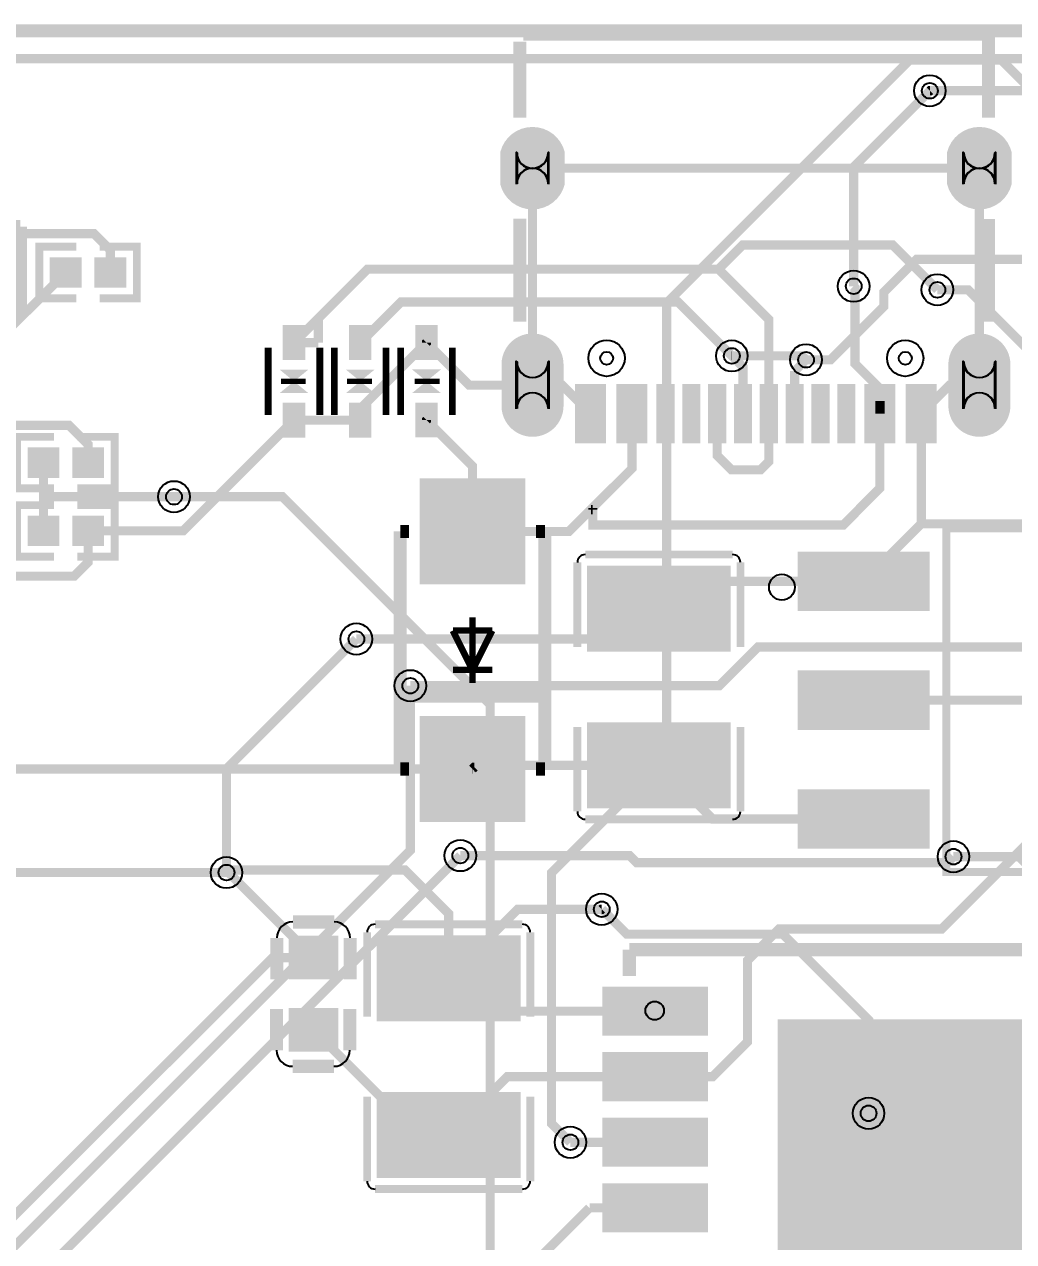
# Model space of a CAD drawing. Extents: x -5 to 4186, y -5 to 3927.
# Drawn here: x 1502 to 2256, y 1887 to 2815 of the extents above; entities that cross this region are included whole.
import ezdxf

# ---------------------------------------------------------------- set-up
doc = ezdxf.new("R2010")
doc.units = 9
for name, color, linetype, true_color in [('BoardOutLine', 7, 'Continuous', 0xff00ff), ('BottomLayer', 7, 'Continuous', 0x0000ff), ('BottomSolderMaskLayer', 7, 'Continuous', 0xaa00ff), ('Document', 7, 'Continuous', 0xffffff), ('Hole', 7, 'Continuous', 0x222222), ('Multi-Layer', 7, 'Continuous', 0xc0c0c0), ('TopLayer', 7, 'Continuous', 0xff0000), ('TopPasteMaskLayer', 7, 'Continuous', 0x808080), ('TopSilkLayer', 7, 'Continuous', 0xffcc00), ('TopSolderMaskLayer', 7, 'Continuous', 0x800080)]:
    doc.layers.add(name, color=color, linetype=linetype, true_color=true_color)

msp = doc.modelspace()

# ---------------------------------------------------------------- hatches: boundary and pattern name
at = {"layer": 'BottomLayer'}
msp.add_hatch(color=256, dxfattribs=at).paths.add_polyline_path([(2076, 2056), (2589.3, 2056), (2589.3, 1432.61), (2076, 1432.61), (2076, 2056)])
at = {"layer": 'BottomSolderMaskLayer'}
for points in [[(1913.83, 2692.82, -0.785398), (1864.62, 2692.82), (1864.62, 2717.1, -0.785398), (1913.83, 2717.1)], [(2254.38, 2692.82, -0.785398), (2205.17, 2692.82), (2205.17, 2717.1, -0.785398), (2254.38, 2717.1)], [(1911.87, 2521.44, -0.785398), (1866.59, 2521.44), (1866.59, 2557.76, -0.785398), (1911.87, 2557.76)], [(2252.41, 2521.44, -0.785398), (2207.14, 2521.44), (2207.14, 2557.76, -0.785398), (2252.41, 2557.76)]]:
    msp.add_hatch(color=256, dxfattribs=at).paths.add_polyline_path(points)
at = {"layer": 'Document'}
for points in [[(1718.45, 2551.47), (1696.45, 2551.47), (1707.45, 2542.47)], [(1768.95, 2551.47), (1746.95, 2551.47), (1757.95, 2542.47)], [(1797.45, 2551.52), (1819.45, 2551.52), (1808.45, 2542.52)], [(1718.45, 2533.47), (1696.45, 2533.47), (1707.45, 2542.47)], [(1768.95, 2533.47), (1746.95, 2533.47), (1757.95, 2542.47)], [(1797.45, 2533.52), (1819.45, 2533.52), (1808.45, 2542.52)], [(1842.41, 2455.44), (1842.41, 2401.18), (1838.15, 2401.18), (1837.89, 2405.22), (1837.97, 2455.12), (1837.82, 2455.27), (1842.22, 2455.27), (1842.32, 2455.37)], [(1825.92, 2427.32), (1860.22, 2427.32), (1860.32, 2427.42), (1860.32, 2431.62), (1860.12, 2431.82), (1825.92, 2431.82), (1825.72, 2431.62), (1825.72, 2427.02)], [(1849.68, 2220.22), (1849.01, 2220.07), (1840.49, 2220.07), (1840.59, 2273.77), (1841.42, 2274.14), (1849.93, 2274.14)]]:
    msp.add_hatch(color=256, dxfattribs=at).paths.add_polyline_path(points)
at = {"layer": 'Multi-Layer'}
for points in [[(1912.85, 2693.15, -0.785398), (1865.61, 2693.15), (1865.61, 2716.77, -0.785398), (1912.85, 2716.77)], [(2253.4, 2693.15, -0.785398), (2206.15, 2693.15), (2206.15, 2716.77, -0.785398), (2253.4, 2716.77)], [(1910.88, 2521.88, -0.785398), (1867.57, 2521.88), (1867.57, 2557.32, -0.785398), (1910.88, 2557.32)], [(2251.43, 2521.88, -0.785398), (2208.12, 2521.88), (2208.12, 2557.32, -0.785398), (2251.43, 2557.32)]]:
    msp.add_hatch(color=256, dxfattribs=at).paths.add_polyline_path(points)
at = {"layer": 'TopLayer'}
for points in [[(1544.59, 2614.82), (1544.59, 2636.08), (1522.32, 2636.08), (1522.32, 2614.82)], [(1556.4, 2614.82), (1556.4, 2636.08), (1578.67, 2636.08), (1578.67, 2614.82)], [(1715.32, 2583.81), (1715.32, 2560.19), (1699.58, 2560.19), (1699.58, 2583.81)], [(1765.82, 2583.81), (1765.82, 2560.19), (1750.08, 2560.19), (1750.08, 2583.81)], [(1816.33, 2583.86), (1816.33, 2560.23), (1800.58, 2560.23), (1800.58, 2583.86)], [(1944.34, 2496.29), (1922.69, 2496.29), (1922.69, 2539.6), (1944.34, 2539.6)], [(1975.83, 2496.29), (1954.18, 2496.29), (1954.18, 2539.6), (1975.83, 2539.6)], [(1996.5, 2496.29), (1984.69, 2496.29), (1984.69, 2539.6), (1996.5, 2539.6)], [(2016.19, 2496.29), (2004.38, 2496.29), (2004.38, 2539.6), (2016.19, 2539.6)], [(2035.88, 2496.29), (2024.07, 2496.29), (2024.07, 2539.6), (2035.88, 2539.6)], [(2055.56, 2496.29), (2043.75, 2496.29), (2043.75, 2539.6), (2055.56, 2539.6)], [(2075.25, 2496.29), (2063.44, 2496.29), (2063.44, 2539.6), (2075.25, 2539.6)], [(2094.93, 2496.29), (2083.12, 2496.29), (2083.12, 2539.6), (2094.93, 2539.6)], [(2114.61, 2496.29), (2102.8, 2496.29), (2102.8, 2539.6), (2114.61, 2539.6)], [(2134.3, 2496.29), (2122.49, 2496.29), (2122.49, 2539.6), (2134.3, 2539.6)], [(2164.81, 2496.29), (2143.16, 2496.29), (2143.16, 2539.6), (2164.81, 2539.6)], [(2196.31, 2496.29), (2174.66, 2496.29), (2174.66, 2539.6), (2196.31, 2539.6)], [(1699.58, 2501.14), (1699.58, 2524.76), (1715.32, 2524.76), (1715.32, 2501.14)], [(1750.08, 2501.14), (1750.08, 2524.76), (1765.82, 2524.76), (1765.82, 2501.14)], [(1800.58, 2501.18), (1800.58, 2524.81), (1816.33, 2524.81), (1816.33, 2501.18)], [(1527.64, 2469.89), (1527.64, 2491.15), (1505.37, 2491.15), (1505.37, 2469.89)], [(1539.45, 2469.89), (1539.45, 2491.15), (1561.72, 2491.15), (1561.72, 2469.89)], [(1882.87, 2467.44), (1882.87, 2388.7), (1804.13, 2388.7), (1804.13, 2467.44)], [(1527.64, 2417.84), (1527.64, 2439.1), (1505.37, 2439.1), (1505.37, 2417.84)], [(1539.45, 2417.84), (1539.45, 2439.1), (1561.72, 2439.1), (1561.72, 2417.84)], [(2190.78, 2368.35), (2092.36, 2368.35), (2092.36, 2411.66), (2190.78, 2411.66)], [(1932.4, 2337.08), (2038.7, 2337.08), (2038.7, 2401.45), (1932.4, 2401.45)], [(2190.78, 2277.8), (2092.36, 2277.8), (2092.36, 2321.11), (2190.78, 2321.11)], [(1882.87, 2286.34), (1882.87, 2207.6), (1804.13, 2207.6), (1804.13, 2286.34)], [(1932.4, 2281.96), (2038.7, 2281.96), (2038.7, 2217.59), (1932.4, 2217.59)], [(2190.78, 2187.25), (2092.36, 2187.25), (2092.36, 2230.56), (2190.78, 2230.56)], [(1704.63, 2087.43), (1704.63, 2118.93), (1740.06, 2118.93), (1740.06, 2087.43)], [(1878.5, 2055.18), (1772.2, 2055.18), (1772.2, 2119.55), (1878.5, 2119.55)], [(1943.33, 2080.09), (2022.07, 2080.09), (2022.07, 2044.66), (1943.33, 2044.66)], [(1704.63, 2032.31), (1704.63, 2063.81), (1740.06, 2063.81), (1740.06, 2032.31)], [(2081, 2054), (2592.5, 2054), (2592.5, 1430.5), (2081, 1430.5), (2081, 2054)], [(1943.33, 2030.09), (2022.07, 2030.09), (2022.07, 1994.66), (1943.33, 1994.66)], [(1878.5, 2000.06), (1772.2, 2000.06), (1772.2, 1935.69), (1878.5, 1935.69)], [(1943.33, 1980.09), (2022.07, 1980.09), (2022.07, 1944.66), (1943.33, 1944.66)], [(1943.33, 1930.09), (2022.07, 1930.09), (2022.07, 1894.66), (1943.33, 1894.66)]]:
    msp.add_hatch(color=256, dxfattribs=at).paths.add_polyline_path(points)
at = {"layer": 'TopPasteMaskLayer'}
for points in [[(1889.81, 2675.44), (1890.99, 2675.5), (1892.16, 2675.61), (1893.32, 2675.79), (1894.48, 2676.02), (1895.62, 2676.31), (1896.75, 2676.66), (1897.85, 2677.06), (1898.94, 2677.52), (1900, 2678.03), (1901.03, 2678.59), (1902.04, 2679.21), (1903.01, 2679.87), (1903.95, 2680.58), (1904.85, 2681.34), (1905.72, 2682.14), (1906.54, 2682.99), (1907.32, 2683.87), (1908.05, 2684.79), (1908.74, 2685.75), (1909.38, 2686.74), (1909.97, 2687.75), (1910.51, 2688.8), (1910.99, 2689.88), (1911.42, 2690.97), (1911.8, 2692.09), (1912.11, 2693.22), (1912.38, 2694.37), (1912.58, 2695.53), (1912.73, 2696.7), (1912.82, 2697.88), (1912.85, 2699.05), (1912.85, 2710.86), (1912.82, 2712.04), (1912.73, 2713.22), (1912.58, 2714.38), (1912.38, 2715.54), (1912.11, 2716.69), (1911.8, 2717.83), (1911.42, 2718.94), (1910.99, 2720.04), (1910.51, 2721.11), (1909.97, 2722.16), (1909.38, 2723.18), (1908.74, 2724.17), (1908.05, 2725.13), (1907.32, 2726.05), (1906.54, 2726.93), (1905.72, 2727.77), (1904.85, 2728.57), (1903.95, 2729.33), (1903.01, 2730.04), (1902.04, 2730.71), (1901.03, 2731.32), (1900, 2731.88), (1898.94, 2732.39), (1897.85, 2732.85), (1896.75, 2733.25), (1895.62, 2733.6), (1894.48, 2733.89), (1893.32, 2734.13), (1892.16, 2734.3), (1890.99, 2734.42), (1889.81, 2734.48), (1888.63, 2734.48), (1887.46, 2734.42), (1886.29, 2734.3), (1885.12, 2734.13), (1883.97, 2733.89), (1882.82, 2733.6), (1881.7, 2733.25), (1880.59, 2732.85), (1879.51, 2732.39), (1878.45, 2731.88), (1877.41, 2731.32), (1876.41, 2730.71), (1875.43, 2730.04), (1874.5, 2729.33), (1873.59, 2728.57), (1872.73, 2727.77), (1871.91, 2726.93), (1871.13, 2726.05), (1870.39, 2725.13), (1869.71, 2724.17), (1869.07, 2723.18), (1868.48, 2722.16), (1867.94, 2721.11), (1867.46, 2720.04), (1867.03, 2718.94), (1866.65, 2717.83), (1866.33, 2716.69), (1866.07, 2715.54), (1865.86, 2714.38), (1865.72, 2713.22), (1865.63, 2712.04), (1865.6, 2710.86), (1865.6, 2699.05), (1865.63, 2697.88), (1865.72, 2696.7), (1865.86, 2695.53), (1866.07, 2694.37), (1866.33, 2693.22), (1866.65, 2692.09), (1867.03, 2690.97), (1867.46, 2689.88), (1867.94, 2688.8), (1868.48, 2687.75), (1869.07, 2686.74), (1869.71, 2685.75), (1870.39, 2684.79), (1871.13, 2683.87), (1871.91, 2682.99), (1872.73, 2682.14), (1873.59, 2681.34), (1874.5, 2680.58), (1875.43, 2679.87), (1876.41, 2679.21), (1877.41, 2678.59), (1878.45, 2678.03), (1879.51, 2677.52), (1880.59, 2677.06), (1881.7, 2676.66), (1882.82, 2676.31), (1883.97, 2676.02), (1885.12, 2675.79), (1886.29, 2675.61), (1887.46, 2675.5), (1888.63, 2675.44)], [(2228.01, 2675.5), (2229.18, 2675.44), (2230.36, 2675.44), (2231.54, 2675.5), (2232.71, 2675.61), (2233.88, 2675.79), (2235.03, 2676.02), (2236.17, 2676.31), (2237.3, 2676.66), (2238.4, 2677.06), (2239.49, 2677.52), (2240.55, 2678.03), (2241.58, 2678.59), (2242.59, 2679.21), (2243.56, 2679.87), (2244.5, 2680.58), (2245.4, 2681.34), (2246.27, 2682.14), (2247.09, 2682.99), (2247.87, 2683.87), (2248.6, 2684.79), (2249.29, 2685.75), (2249.93, 2686.74), (2250.52, 2687.75), (2251.06, 2688.8), (2251.54, 2689.88), (2251.97, 2690.97), (2252.35, 2692.09), (2252.67, 2693.22), (2252.93, 2694.37), (2253.13, 2695.53), (2253.28, 2696.7), (2253.37, 2697.88), (2253.4, 2699.05), (2253.4, 2710.86), (2253.37, 2712.04), (2253.28, 2713.22), (2253.13, 2714.38), (2252.93, 2715.54), (2252.67, 2716.69), (2252.35, 2717.83), (2251.97, 2718.94), (2251.54, 2720.04), (2251.06, 2721.11), (2250.52, 2722.16), (2249.93, 2723.18), (2249.29, 2724.17), (2248.6, 2725.13), (2247.87, 2726.05), (2247.09, 2726.93), (2246.27, 2727.77), (2245.4, 2728.57), (2244.5, 2729.33), (2243.56, 2730.04), (2242.59, 2730.71), (2241.58, 2731.32), (2240.55, 2731.88), (2239.49, 2732.39), (2238.4, 2732.85), (2237.3, 2733.25), (2236.17, 2733.6), (2235.03, 2733.89), (2233.88, 2734.13), (2232.71, 2734.3), (2231.54, 2734.42), (2230.36, 2734.48), (2229.18, 2734.48), (2228.01, 2734.42), (2226.84, 2734.3), (2225.67, 2734.13), (2224.52, 2733.89), (2223.38, 2733.6), (2222.25, 2733.25), (2221.14, 2732.85), (2220.06, 2732.39), (2219, 2731.88), (2217.96, 2731.32), (2216.96, 2730.71), (2215.98, 2730.04), (2215.05, 2729.33), (2214.14, 2728.57), (2213.28, 2727.77), (2212.46, 2726.93), (2211.68, 2726.05), (2210.94, 2725.13), (2210.26, 2724.17), (2209.62, 2723.18), (2209.03, 2722.16), (2208.49, 2721.11), (2208.01, 2720.04), (2207.58, 2718.94), (2207.2, 2717.83), (2206.88, 2716.69), (2206.62, 2715.54), (2206.42, 2714.38), (2206.27, 2713.22), (2206.18, 2712.04), (2206.15, 2710.86), (2206.15, 2699.05), (2206.18, 2697.88), (2206.27, 2696.7), (2206.42, 2695.53), (2206.62, 2694.37), (2206.88, 2693.22), (2207.2, 2692.09), (2207.58, 2690.97), (2208.01, 2689.88), (2208.49, 2688.8), (2209.03, 2687.75), (2209.62, 2686.74), (2210.26, 2685.75), (2210.94, 2684.79), (2211.68, 2683.87), (2212.46, 2682.99), (2213.28, 2682.14), (2214.14, 2681.34), (2215.05, 2680.58), (2215.98, 2679.87), (2216.96, 2679.21), (2217.96, 2678.59), (2219, 2678.03), (2220.06, 2677.52), (2221.14, 2677.06), (2222.25, 2676.66), (2223.38, 2676.31), (2224.52, 2676.02), (2225.67, 2675.79), (2226.84, 2675.61)], [(1545.18, 2616.4), (1545.18, 2634.51), (1543.61, 2636.08), (1523.9, 2636.08), (1522.32, 2634.51), (1522.32, 2616.4), (1523.9, 2614.82), (1543.61, 2614.82)], [(1555.81, 2616.4), (1555.81, 2634.51), (1557.39, 2636.08), (1577.1, 2636.08), (1578.67, 2634.51), (1578.67, 2616.4), (1577.1, 2614.82), (1557.39, 2614.82)], [(1715.32, 2583.81), (1715.32, 2560.19), (1699.58, 2560.19), (1699.58, 2583.81)], [(1765.82, 2583.81), (1765.82, 2560.19), (1750.08, 2560.19), (1750.08, 2583.81)], [(1816.33, 2583.86), (1816.33, 2560.23), (1800.58, 2560.23), (1800.58, 2583.86)], [(1887.46, 2500.29), (1888.63, 2500.23), (1889.81, 2500.23), (1890.99, 2500.29), (1892.16, 2500.41), (1893.32, 2500.59), (1894.48, 2500.82), (1895.62, 2501.11), (1896.75, 2501.46), (1897.85, 2501.86), (1898.94, 2502.32), (1900, 2502.83), (1901.03, 2503.39), (1902.04, 2504.01), (1903.01, 2504.67), (1903.95, 2505.38), (1904.85, 2506.14), (1905.72, 2506.94), (1906.54, 2507.78), (1907.32, 2508.67), (1908.05, 2509.59), (1908.74, 2510.54), (1909.38, 2511.53), (1909.97, 2512.55), (1910.51, 2513.6), (1910.99, 2514.67), (1911.42, 2515.77), (1911.8, 2516.89), (1912.11, 2518.02), (1912.38, 2519.17), (1912.58, 2520.33), (1912.73, 2521.5), (1912.82, 2522.67), (1912.85, 2523.85), (1912.85, 2555.35), (1912.82, 2556.52), (1912.73, 2557.7), (1912.58, 2558.87), (1912.38, 2560.03), (1912.11, 2561.17), (1911.8, 2562.31), (1911.42, 2563.42), (1910.99, 2564.52), (1910.51, 2565.59), (1909.97, 2566.64), (1909.38, 2567.66), (1908.74, 2568.65), (1908.05, 2569.61), (1907.32, 2570.53), (1906.54, 2571.41), (1905.72, 2572.26), (1904.85, 2573.06), (1903.95, 2573.81), (1903.01, 2574.53), (1902.04, 2575.19), (1901.03, 2575.8), (1900, 2576.37), (1898.94, 2576.88), (1897.85, 2577.33), (1896.75, 2577.74), (1895.62, 2578.08), (1894.48, 2578.38), (1893.32, 2578.61), (1892.16, 2578.78), (1890.99, 2578.9), (1889.81, 2578.96), (1888.63, 2578.96), (1887.46, 2578.9), (1886.29, 2578.78), (1885.12, 2578.61), (1883.97, 2578.38), (1882.82, 2578.08), (1881.7, 2577.74), (1880.59, 2577.33), (1879.51, 2576.88), (1878.45, 2576.37), (1877.41, 2575.8), (1876.41, 2575.19), (1875.43, 2574.53), (1874.5, 2573.81), (1873.59, 2573.06), (1872.73, 2572.26), (1871.91, 2571.41), (1871.13, 2570.53), (1870.39, 2569.61), (1869.71, 2568.65), (1869.07, 2567.66), (1868.48, 2566.64), (1867.94, 2565.59), (1867.46, 2564.52), (1867.03, 2563.42), (1866.65, 2562.31), (1866.33, 2561.17), (1866.07, 2560.03), (1865.86, 2558.87), (1865.72, 2557.7), (1865.63, 2556.52), (1865.6, 2555.35), (1865.6, 2523.85), (1865.63, 2522.67), (1865.72, 2521.5), (1865.86, 2520.33), (1866.07, 2519.17), (1866.33, 2518.02), (1866.65, 2516.89), (1867.03, 2515.77), (1867.46, 2514.67), (1867.94, 2513.6), (1868.48, 2512.55), (1869.07, 2511.53), (1869.71, 2510.54), (1870.39, 2509.59), (1871.13, 2508.67), (1871.91, 2507.78), (1872.73, 2506.94), (1873.59, 2506.14), (1874.5, 2505.38), (1875.43, 2504.67), (1876.41, 2504.01), (1877.41, 2503.39), (1878.45, 2502.83), (1879.51, 2502.32), (1880.59, 2501.86), (1881.7, 2501.46), (1882.82, 2501.11), (1883.97, 2500.82), (1885.12, 2500.59), (1886.29, 2500.41)], [(2230.36, 2500.23), (2231.54, 2500.29), (2232.71, 2500.41), (2233.88, 2500.59), (2235.03, 2500.82), (2236.17, 2501.11), (2237.3, 2501.46), (2238.4, 2501.86), (2239.49, 2502.32), (2240.55, 2502.83), (2241.58, 2503.39), (2242.59, 2504.01), (2243.56, 2504.67), (2244.5, 2505.38), (2245.4, 2506.14), (2246.27, 2506.94), (2247.09, 2507.78), (2247.87, 2508.67), (2248.6, 2509.59), (2249.29, 2510.54), (2249.93, 2511.53), (2250.52, 2512.55), (2251.06, 2513.6), (2251.54, 2514.67), (2251.97, 2515.77), (2252.35, 2516.89), (2252.67, 2518.02), (2252.93, 2519.17), (2253.13, 2520.33), (2253.28, 2521.5), (2253.37, 2522.67), (2253.4, 2523.85), (2253.4, 2555.35), (2253.37, 2556.52), (2253.28, 2557.7), (2253.13, 2558.87), (2252.93, 2560.03), (2252.67, 2561.17), (2252.35, 2562.31), (2251.97, 2563.42), (2251.54, 2564.52), (2251.06, 2565.59), (2250.52, 2566.64), (2249.93, 2567.66), (2249.29, 2568.65), (2248.6, 2569.61), (2247.87, 2570.53), (2247.09, 2571.41), (2246.27, 2572.26), (2245.4, 2573.06), (2244.5, 2573.81), (2243.56, 2574.53), (2242.59, 2575.19), (2241.58, 2575.8), (2240.55, 2576.37), (2239.49, 2576.88), (2238.4, 2577.33), (2237.3, 2577.74), (2236.17, 2578.08), (2235.03, 2578.38), (2233.88, 2578.61), (2232.71, 2578.78), (2231.54, 2578.9), (2230.36, 2578.96), (2229.18, 2578.96), (2228.01, 2578.9), (2226.84, 2578.78), (2225.67, 2578.61), (2224.52, 2578.38), (2223.38, 2578.08), (2222.25, 2577.74), (2221.14, 2577.33), (2220.06, 2576.88), (2219, 2576.37), (2217.96, 2575.8), (2216.96, 2575.19), (2215.98, 2574.53), (2215.05, 2573.81), (2214.14, 2573.06), (2213.28, 2572.26), (2212.46, 2571.41), (2211.68, 2570.53), (2210.94, 2569.61), (2210.26, 2568.65), (2209.62, 2567.66), (2209.03, 2566.64), (2208.49, 2565.59), (2208.01, 2564.52), (2207.58, 2563.42), (2207.2, 2562.31), (2206.88, 2561.17), (2206.62, 2560.03), (2206.42, 2558.87), (2206.27, 2557.7), (2206.18, 2556.52), (2206.15, 2555.35), (2206.15, 2523.85), (2206.18, 2522.67), (2206.27, 2521.5), (2206.42, 2520.33), (2206.62, 2519.17), (2206.88, 2518.02), (2207.2, 2516.89), (2207.58, 2515.77), (2208.01, 2514.67), (2208.49, 2513.6), (2209.03, 2512.55), (2209.62, 2511.53), (2210.26, 2510.54), (2210.94, 2509.59), (2211.68, 2508.67), (2212.46, 2507.78), (2213.28, 2506.94), (2214.14, 2506.14), (2215.05, 2505.38), (2215.98, 2504.67), (2216.96, 2504.01), (2217.96, 2503.39), (2219, 2502.83), (2220.06, 2502.32), (2221.14, 2501.86), (2222.25, 2501.46), (2223.38, 2501.11), (2224.52, 2500.82), (2225.67, 2500.59), (2226.84, 2500.41), (2228.01, 2500.29), (2229.18, 2500.23)], [(1921.7, 2539.6), (1921.7, 2496.29), (1945.32, 2496.29), (1945.32, 2539.6)], [(1976.81, 2496.29), (1976.81, 2539.6), (1953.19, 2539.6), (1953.19, 2496.29)], [(1996.5, 2496.29), (1996.5, 2539.6), (1984.69, 2539.6), (1984.69, 2496.29)], [(2004.38, 2539.6), (2004.38, 2496.29), (2016.19, 2496.29), (2016.19, 2539.6)], [(2024.07, 2539.6), (2024.07, 2496.29), (2035.88, 2496.29), (2035.88, 2539.6)], [(2043.75, 2539.6), (2043.75, 2496.29), (2055.56, 2496.29), (2055.56, 2539.6)], [(2063.44, 2539.6), (2063.44, 2496.29), (2075.25, 2496.29), (2075.25, 2539.6)], [(2083.12, 2539.6), (2083.12, 2496.29), (2094.93, 2496.29), (2094.93, 2539.6)], [(2102.8, 2539.6), (2102.8, 2496.29), (2114.61, 2496.29), (2114.61, 2539.6)], [(2122.49, 2539.6), (2122.49, 2496.29), (2134.3, 2496.29), (2134.3, 2539.6)], [(2165.79, 2496.29), (2165.79, 2539.6), (2142.17, 2539.6), (2142.17, 2496.29)], [(2197.29, 2496.29), (2197.29, 2539.6), (2173.67, 2539.6), (2173.67, 2496.29)], [(1699.58, 2501.14), (1699.58, 2524.76), (1715.32, 2524.76), (1715.32, 2501.14)], [(1750.08, 2501.14), (1750.08, 2524.76), (1765.82, 2524.76), (1765.82, 2501.14)], [(1800.58, 2501.18), (1800.58, 2524.81), (1816.33, 2524.81), (1816.33, 2501.18)], [(1528.23, 2471.47), (1528.23, 2489.58), (1526.66, 2491.15), (1506.95, 2491.15), (1505.37, 2489.58), (1505.37, 2471.47), (1506.95, 2469.89), (1526.66, 2469.89)], [(1538.86, 2471.47), (1538.86, 2489.58), (1540.44, 2491.15), (1560.15, 2491.15), (1561.72, 2489.58), (1561.72, 2471.47), (1560.15, 2469.89), (1540.44, 2469.89)], [(1882.87, 2467.44), (1882.87, 2388.7), (1804.13, 2388.7), (1804.13, 2467.44)], [(1528.23, 2419.42), (1528.23, 2437.53), (1526.66, 2439.1), (1506.94, 2439.1), (1505.37, 2437.53), (1505.37, 2419.42), (1506.94, 2417.84), (1526.66, 2417.84)], [(1538.86, 2419.42), (1538.86, 2437.53), (1540.43, 2439.1), (1560.14, 2439.1), (1561.72, 2437.53), (1561.72, 2419.42), (1560.14, 2417.84), (1540.43, 2417.84)], [(2190.78, 2368.35), (2092.36, 2368.35), (2092.36, 2411.66), (2190.78, 2411.66)], [(1936.33, 2337.08), (1963.54, 2337.08), (1967.48, 2341.02), (1967.48, 2355.03), (1971.41, 2358.97), (1999.68, 2358.97), (2003.62, 2355.03), (2003.62, 2341.02), (2007.55, 2337.08), (2034.76, 2337.08), (2038.7, 2341.02), (2038.7, 2397.51), (2034.76, 2401.45), (1936.33, 2401.45), (1932.4, 2397.51), (1932.4, 2341.02)], [(2190.78, 2277.8), (2092.36, 2277.8), (2092.36, 2321.11), (2190.78, 2321.11)], [(1882.87, 2286.34), (1882.87, 2207.6), (1804.13, 2207.6), (1804.13, 2286.34)], [(1936.33, 2281.96), (1963.54, 2281.96), (1967.48, 2278.02), (1967.48, 2264.01), (1971.41, 2260.07), (1999.68, 2260.07), (2003.62, 2264.01), (2003.62, 2278.02), (2007.55, 2281.96), (2034.76, 2281.96), (2038.7, 2278.02), (2038.7, 2221.53), (2034.76, 2217.59), (1936.33, 2217.59), (1932.4, 2221.53), (1932.4, 2278.02)], [(2190.78, 2187.25), (2092.36, 2187.25), (2092.36, 2230.56), (2190.78, 2230.56)], [(1704.63, 2087.43), (1704.63, 2118.93), (1740.06, 2118.93), (1740.06, 2087.43)], [(1874.56, 2055.18), (1847.36, 2055.18), (1843.42, 2059.12), (1843.42, 2073.13), (1839.48, 2077.07), (1811.21, 2077.07), (1807.28, 2073.13), (1807.28, 2059.12), (1803.34, 2055.18), (1776.13, 2055.18), (1772.2, 2059.12), (1772.2, 2115.61), (1776.13, 2119.55), (1874.56, 2119.55), (1878.5, 2115.61), (1878.5, 2059.12)], [(1943.33, 2080.09), (2022.07, 2080.09), (2022.07, 2044.66), (1943.33, 2044.66)], [(1704.63, 2032.31), (1704.63, 2063.81), (1740.06, 2063.81), (1740.06, 2032.31)], [(1943.33, 2030.09), (2022.07, 2030.09), (2022.07, 1994.66), (1943.33, 1994.66)], [(1874.56, 2000.06), (1847.36, 2000.06), (1843.42, 1996.12), (1843.42, 1982.11), (1839.48, 1978.17), (1811.21, 1978.17), (1807.28, 1982.11), (1807.28, 1996.12), (1803.34, 2000.06), (1776.13, 2000.06), (1772.2, 1996.12), (1772.2, 1939.63), (1776.13, 1935.69), (1874.56, 1935.69), (1878.5, 1939.63), (1878.5, 1996.12)], [(1943.33, 1980.09), (2022.07, 1980.09), (2022.07, 1944.66), (1943.33, 1944.66)], [(1943.33, 1930.09), (2022.07, 1930.09), (2022.07, 1894.66), (1943.33, 1894.66)]]:
    msp.add_hatch(color=256, dxfattribs=at).paths.add_polyline_path(points)
at = {"layer": 'TopSilkLayer'}
for points in [[(1707.45, 2542.47), (1696.45, 2551.47), (1718.45, 2551.47)], [(1757.95, 2542.47), (1746.95, 2551.47), (1768.95, 2551.47)], [(1808.45, 2542.52), (1797.45, 2551.52), (1819.45, 2551.52)], [(1707.45, 2542.47), (1718.45, 2533.47), (1696.45, 2533.47)], [(1757.95, 2542.47), (1768.95, 2533.47), (1746.95, 2533.47)], [(1808.45, 2542.52), (1819.45, 2533.52), (1797.45, 2533.52)]]:
    msp.add_hatch(color=256, dxfattribs=at).paths.add_polyline_path(points)
at = {"layer": 'TopSolderMaskLayer'}
for points in [[(1913.83, 2692.82, -0.785398), (1864.62, 2692.82), (1864.62, 2717.1, -0.785398), (1913.83, 2717.1)], [(2254.38, 2692.82, -0.785398), (2205.17, 2692.82), (2205.17, 2717.1, -0.785398), (2254.38, 2717.1)], [(1545.59, 2613.82), (1545.59, 2637.08), (1521.32, 2637.08), (1521.32, 2613.82)], [(1555.4, 2613.82), (1555.4, 2637.08), (1579.67, 2637.08), (1579.67, 2613.82)], [(1715.99, 2585.31), (1715.99, 2558.69), (1698.91, 2558.69), (1698.91, 2585.31)], [(1766.49, 2585.31), (1766.49, 2558.69), (1749.41, 2558.69), (1749.41, 2585.31)], [(1816.99, 2585.36), (1816.99, 2558.73), (1799.91, 2558.73), (1799.91, 2585.36)], [(1911.87, 2521.44, -0.785398), (1866.59, 2521.44), (1866.59, 2557.76, -0.785398), (1911.87, 2557.76)], [(2252.41, 2521.44, -0.785398), (2207.14, 2521.44), (2207.14, 2557.76, -0.785398), (2252.41, 2557.76)], [(1945.32, 2495.31), (1921.7, 2495.31), (1921.7, 2540.58), (1945.32, 2540.58)], [(1976.81, 2495.31), (1953.19, 2495.31), (1953.19, 2540.58), (1976.81, 2540.58)], [(1997.48, 2495.31), (1983.7, 2495.31), (1983.7, 2540.58), (1997.48, 2540.58)], [(2017.17, 2495.31), (2003.39, 2495.31), (2003.39, 2540.58), (2017.17, 2540.58)], [(2036.86, 2495.31), (2023.08, 2495.31), (2023.08, 2540.58), (2036.86, 2540.58)], [(2056.54, 2495.31), (2042.76, 2495.31), (2042.76, 2540.58), (2056.54, 2540.58)], [(2076.23, 2495.31), (2062.45, 2495.31), (2062.45, 2540.58), (2076.23, 2540.58)], [(2095.91, 2495.31), (2082.13, 2495.31), (2082.13, 2540.58), (2095.91, 2540.58)], [(2115.59, 2495.31), (2101.81, 2495.31), (2101.81, 2540.58), (2115.59, 2540.58)], [(2135.28, 2495.31), (2121.5, 2495.31), (2121.5, 2540.58), (2135.28, 2540.58)], [(2165.79, 2495.31), (2142.17, 2495.31), (2142.17, 2540.58), (2165.79, 2540.58)], [(2197.29, 2495.31), (2173.67, 2495.31), (2173.67, 2540.58), (2197.29, 2540.58)], [(1698.91, 2499.64), (1698.91, 2526.26), (1715.99, 2526.26), (1715.99, 2499.64)], [(1749.41, 2499.64), (1749.41, 2526.26), (1766.49, 2526.26), (1766.49, 2499.64)], [(1799.91, 2499.68), (1799.91, 2526.31), (1816.99, 2526.31), (1816.99, 2499.68)], [(1528.64, 2468.89), (1528.64, 2492.15), (1504.37, 2492.15), (1504.37, 2468.89)], [(1538.45, 2468.89), (1538.45, 2492.15), (1562.72, 2492.15), (1562.72, 2468.89)], [(1883.87, 2468.44), (1883.87, 2387.7), (1803.13, 2387.7), (1803.13, 2468.44)], [(1528.64, 2416.84), (1528.64, 2440.1), (1504.37, 2440.1), (1504.37, 2416.84)], [(1538.45, 2416.84), (1538.45, 2440.1), (1562.72, 2440.1), (1562.72, 2416.84)], [(2191.78, 2367.35), (2091.36, 2367.35), (2091.36, 2412.66), (2191.78, 2412.66)], [(1930.75, 2336.47), (2040.35, 2336.47), (2040.35, 2402.05), (1930.75, 2402.05)], [(2191.78, 2276.8), (2091.36, 2276.8), (2091.36, 2322.11), (2191.78, 2322.11)], [(1883.87, 2287.34), (1883.87, 2206.6), (1803.13, 2206.6), (1803.13, 2287.34)], [(1930.75, 2282.57), (2040.35, 2282.57), (2040.35, 2216.99), (1930.75, 2216.99)], [(2191.78, 2186.25), (2091.36, 2186.25), (2091.36, 2231.56), (2191.78, 2231.56)], [(1703.5, 2086.54), (1703.5, 2119.82), (1741.19, 2119.82), (1741.19, 2086.54)], [(1880.15, 2054.57), (1770.55, 2054.57), (1770.55, 2120.15), (1880.15, 2120.15)], [(1942.33, 2081.09), (2023.07, 2081.09), (2023.07, 2043.66), (1942.33, 2043.66)], [(1703.5, 2031.42), (1703.5, 2064.7), (1741.19, 2064.7), (1741.19, 2031.42)], [(1942.33, 2031.09), (2023.07, 2031.09), (2023.07, 1993.66), (1942.33, 1993.66)], [(1880.15, 2000.67), (1770.55, 2000.67), (1770.55, 1935.09), (1880.15, 1935.09)], [(1942.33, 1981.09), (2023.07, 1981.09), (2023.07, 1943.66), (1942.33, 1943.66)], [(1942.33, 1931.09), (2023.07, 1931.09), (2023.07, 1893.66), (1942.33, 1893.66)]]:
    msp.add_hatch(color=256, dxfattribs=at).paths.add_polyline_path(points)

# ---------------------------------------------------------------- linework, layer by layer
at = {"layer": 'BoardOutLine', "const_width": 10}
msp.add_lwpolyline([(4181.09, 0), (0, 0), (0, 2809.64), (4181.09, 2809.64), (4181.09, 0)], close=True, dxfattribs=at)
at = {"layer": 'BottomLayer', "const_width": 7}
for points in [[(2327.98, 2706.04), (2246.72, 2787.3), (2176.57, 2787.3), (1991.47, 2602.2), (1991.47, 2255.59), (1903.73, 2167.85), (1903.73, 1976.77), (1918.12, 1962.38)], [(2192, 2764), (2134, 2706), (2134, 2615)], [(1889.22, 2704.96), (1889.22, 2539.6)], [(1889.23, 2704.96), (1889.22, 2704.96)], [(2543.39, 2451.28), (2543.39, 2530.48), (2438.38, 2635.49), (2182.07, 2635.49), (2156.94, 2610.36), (2156.94, 2599.53), (2116.34, 2558.93), (2097.69, 2558.93)], [(2346.9, 2410.36), (2346.9, 2486.56), (2221.19, 2612.27), (2197.77, 2612.27)], [(2041.12, 2561.9), (2094.72, 2561.9), (2097.69, 2558.93)], [(1889.22, 2539.6), (1889.23, 2539.6)], [(1615.98, 2454.5), (1698.67, 2454.5), (1857, 2296.17), (1857, 1710.37), (2024.65, 1542.72), (2024.65, 1443.02), (2279.52, 1188.15)], [(1755, 2346), (1656, 2247), (1656, 2168)], [(1796.12, 2310.42), (1796.12, 2184.91), (1229.85, 1618.64), (1229.85, 879.18), (700.93, 350.26), (588.29, 350.26), (465.05, 227.02)], [(665.05, 127.02), (720.02, 181.99), (720.02, 344.88), (1291.73, 916.59), (1291.73, 1638.49), (1834.18, 2180.94)], [(2282.55, 2157.53), (2259.93, 2180.15), (2210.02, 2180.15)], [(1656, 2168), (1218, 2168), (1033, 1983), (1033, 1359.5)], [(1942, 2140), (1942.03, 2140), (1942.05, 2140.02)], [(1942.05, 2140.02), (1961.05, 2121.02), (2080.05, 2121.02), (2145.35, 2055.72), (2145.35, 1984.45)], [(2145.3, 1984.45), (2145.35, 1984.45)], [(2145.35, 1984.45), (2145.35, 1984.42)]]:
    msp.add_lwpolyline(points, dxfattribs=at)
at = {"layer": 'BottomSolderMaskLayer'}
for points in [[(1876.92, 2692.82), (1876.92, 2717.09)], [(1901.52, 2692.82), (1901.52, 2717.09)], [(2217.47, 2692.82), (2217.47, 2717.09)], [(2242.07, 2692.82), (2242.07, 2717.09)], [(1876.87, 2521.44), (1876.87, 2557.76)], [(1901.57, 2521.44), (1901.57, 2557.76)], [(2217.42, 2521.44), (2217.42, 2557.76)], [(2242.12, 2521.44), (2242.12, 2557.76)]]:
    msp.add_lwpolyline(points, close=True, dxfattribs=at)
for centre, radius, start, end in [((1889.22, 2717.09), 12.3, 180, 360), ((2229.77, 2717.09), 12.3, 180, 360), ((1889.22, 2692.82), 12.3, 360, 180), ((2229.77, 2692.82), 12.3, 360, 180), ((1889.22, 2557.76), 12.35, 180, 360), ((2229.77, 2557.76), 12.35, 180, 360), ((1889.22, 2521.44), 12.35, 360, 180), ((2229.77, 2521.44), 12.35, 360, 180)]:
    msp.add_arc(centre, radius, start, end, dxfattribs=at)
at = {"layer": 'Document'}
for centre, radius in [((1945.72, 2560.08), 4.92), ((2173.28, 2560.08), 4.92), ((2079.3, 2385.58), 9.84), ((1982.35, 2062.68), 7.07)]:
    msp.add_circle(centre, radius, dxfattribs=at)
at = {"layer": 'Hole'}
for centre in [(2192, 2764), (2134, 2615), (2197.77, 2612.27), (2041.12, 2561.9), (2097.69, 2558.93), (1615.98, 2454.5), (1755, 2346), (1796.12, 2310.42), (1834.18, 2180.94), (2210.02, 2180.15), (1656, 2168), (1942, 2140), (2145.3, 1984.45), (1918.12, 1962.38)]:
    msp.add_circle(centre, 6, dxfattribs=at)
at = {"layer": 'Multi-Layer'}
for points in [[(1877.41, 2693.14), (1877.41, 2716.77)], [(1901.03, 2693.14), (1901.03, 2716.77)], [(2217.96, 2693.14), (2217.96, 2716.77)], [(2241.58, 2693.14), (2241.58, 2716.77)], [(1877.41, 2521.88), (1877.41, 2557.32)], [(1901.03, 2521.88), (1901.03, 2557.32)], [(2217.96, 2521.88), (2217.96, 2557.32)], [(2241.58, 2521.88), (2241.58, 2557.32)]]:
    msp.add_lwpolyline(points, close=True, dxfattribs=at)
for centre, radius in [((2192, 2764), 12), ((2134, 2615), 12), ((2197.77, 2612.27), 12), ((1945.72, 2560.08), 13.78), ((2041.12, 2561.9), 12), ((2097.69, 2558.93), 12), ((2173.28, 2560.08), 13.78), ((1615.98, 2454.5), 12), ((1755, 2346), 12), ((1796.12, 2310.42), 12), ((1834.18, 2180.94), 12), ((2210.02, 2180.15), 12), ((1656, 2168), 12), ((1942, 2140), 12), ((2145.3, 1984.45), 12), ((1918.12, 1962.38), 12)]:
    msp.add_circle(centre, radius, dxfattribs=at)
for centre, start, end in [((1889.22, 2716.77), 180, 360), ((2229.77, 2716.77), 180, 360), ((1889.22, 2693.14), 360, 180), ((2229.77, 2693.14), 360, 180), ((1889.22, 2557.32), 180, 360), ((2229.77, 2557.32), 180, 360), ((1889.22, 2521.88), 360, 180), ((2229.77, 2521.88), 360, 180)]:
    msp.add_arc(centre, 11.81, start, end, dxfattribs=at)
at = {"layer": 'TopLayer', "const_width": 7}
for points in [[(3739.01, 1952), (3850.29, 2063.28), (3850.29, 2398.91), (3561.76, 2687.44), (3128.8, 2687.44), (3027.76, 2788.48), (1443.93, 2788.48)], [(2192.05, 2764.02), (2192.02, 2764.02), (2192, 2764)], [(2859.65, 2566.67), (2859.65, 2586.32), (2818.05, 2628.02), (2818.05, 2724.02), (2778.05, 2764.02), (2192.05, 2764.02)], [(1889.22, 2704.96), (1889.23, 2704.96)], [(1889.23, 2704.96), (2169.79, 2704.96)], [(2169.79, 2704.96), (2229.78, 2704.96)], [(2169.79, 2704.96), (2229.77, 2704.96), (2229.77, 2539.6)], [(1533.46, 2625.45), (1490.01, 2582), (1452, 2582), (1429, 2605), (1429, 2658), (1407, 2680), (1365, 2680), (1347, 2662), (1347, 2354), (1454.08, 2246.92)], [(1463, 2626.45), (1491.55, 2655), (1555, 2655), (1567.54, 2642.46), (1567.54, 2625.45)], [(2031, 2628), (2049.41, 2646.41), (2163.63, 2646.41), (2197.77, 2612.27)], [(1726, 2590.54), (1763.46, 2628), (2031, 2628)], [(2031, 2628), (2069.35, 2589.65), (2069.35, 2517.95)], [(2134, 2615), (2135, 2614), (2135, 2556), (2153.99, 2537.01), (2153.99, 2527.48)], [(1773.46, 2587.5), (1788.96, 2603), (2000, 2603), (2041.11, 2561.9)], [(1707.45, 2571.99), (1726, 2590.54)], [(1726, 2590.54), (1726, 2572)], [(1757.95, 2571.99), (1773.46, 2587.5)], [(1773.46, 2587.5), (1773.45, 2587.5), (1757.95, 2572)], [(1707.45, 2572), (1726, 2572)], [(1808.45, 2572), (1757.95, 2521.51), (1757.95, 2512.95)], [(1808.46, 2572.04), (1808.45, 2572.03), (1808.45, 2572)], [(1889.22, 2539.6), (1840.85, 2539.6), (1808.45, 2572)], [(2041.11, 2561.9), (2049.66, 2553.34), (2049.66, 2517.95)], [(2041.11, 2561.9), (2041.12, 2561.9)], [(2097.69, 2558.93), (2089.03, 2550.27)], [(2089.03, 2517.95), (2089.03, 2550.27)], [(1889.23, 2539.6), (1889.22, 2539.6)], [(1889.23, 2539.6), (1889.22, 2539.6)], [(1933.51, 2517.95), (1911.86, 2539.6), (1889.23, 2539.6)], [(2185.48, 2475.93), (2185.48, 2517.95), (2207.13, 2539.6), (2229.77, 2539.6)], [(2229.77, 2539.6), (2229.78, 2539.6)], [(2153.99, 2527.48), (2153.95, 2527.44), (2153.95, 2517.92)], [(2153.99, 2527.48), (2153.99, 2517.95)], [(2564.43, 2527.22), (2564.43, 2512.59), (2540.08, 2488.24), (2528.09, 2488.24), (2473.76, 2433.91), (2185.48, 2433.91)], [(1707.45, 2512.94), (1622.98, 2428.47), (1550.59, 2428.47)], [(1757.95, 2512.95), (1757.95, 2512.94), (1707.45, 2512.94)], [(1707.45, 2512.95), (1707.45, 2512.94)], [(1808.46, 2513), (1808.45, 2512.99), (1808.45, 2512.95)], [(1808.45, 2512.95), (1843.5, 2477.9), (1843.5, 2428.07)], [(1933.52, 2517.95), (1933.51, 2517.95)], [(2153.95, 2517.92), (2153.95, 2461.02), (2126.05, 2433.02), (1935.15, 2433.02), (1935.15, 2444.71)], [(1965, 2496.98), (1965, 2517.95)], [(1965, 2496.98), (1965.01, 2496.99), (1965.01, 2517.95)], [(2029.98, 2517.95), (2029.98, 2486.02), (2041, 2475), (2063, 2475), (2069.35, 2481.35), (2069.35, 2517.95)], [(2185.48, 2475.93), (2185.49, 2475.94), (2185.49, 2517.95)], [(1550.59, 2480.52), (1550.59, 2494.41), (1536, 2509), (1465, 2509), (1454.85, 2498.85), (1454.85, 2479.65)], [(1933.71, 2444.71), (1965, 2476), (1965, 2496.98)], [(1516.51, 2480.47), (1516.51, 2480.52)], [(1516.51, 2480.47), (1516.51, 2454.5)], [(1550.59, 2480.47), (1550.59, 2480.52)], [(2185.48, 2433.91), (2185.48, 2475.93)], [(1398.16, 2463.22), (1398.16, 2460.45), (1464.61, 2394), (1540, 2394), (1550.59, 2404.59), (1550.59, 2428.47)], [(1516.51, 2454.5), (1516.51, 2428.47)], [(1516.51, 2454.5), (1615.98, 2454.5)], [(1843.5, 2428.02), (1917.02, 2428.02), (1933.71, 2444.71)], [(1933.71, 2444.71), (1935.15, 2444.71)], [(1935.15, 2444.71), (1935.15, 2446.02)], [(1843.5, 2428.07), (1843.5, 2428.02)], [(2141.57, 2390.01), (2185.48, 2433.91)], [(1985.57, 2369.24), (2006.34, 2390.01), (2141.57, 2390.01)], [(2141.57, 2390), (2141.57, 2390.01)], [(1796.12, 2310.42), (2031.49, 2310.42), (2061.05, 2339.98), (2278.89, 2339.98), (2319.96, 2381.05), (2498.6, 2381.05), (2505.95, 2373.7)], [(1985.55, 2369.22), (1973.94, 2357.61)], [(1973.94, 2357.61), (1973.95, 2357.61), (1985.55, 2369.21)], [(1985.55, 2369.26), (1985.57, 2369.24)], [(1985.55, 2369.21), (1985.57, 2369.24)], [(1973.94, 2357.61), (1962.33, 2346), (1755, 2346)], [(1982.7, 2012.38), (2026.38, 2012.38), (2053, 2039), (2053, 2101), (2077, 2125), (2200.98, 2125), (2375.43, 2299.45)], [(2141.57, 2299.45), (2375.43, 2299.45)], [(1454.08, 2246.92), (1843.45, 2246.92)], [(1454.08, 2246.92), (1843.45, 2246.92)], [(1843.45, 2246.92), (1843.5, 2246.92)], [(1843.5, 2246.92), (1844.91, 2248.33)], [(1844.91, 2248.33), (1844.86, 2248.33), (1843.5, 2246.97)], [(1844.91, 2248.33), (1846.31, 2249.73), (1985.5, 2249.73)], [(1985.5, 2249.73), (1985.55, 2249.78)], [(1985.5, 2249.73), (1985.55, 2249.73), (2026.38, 2208.9), (2141.57, 2208.9)], [(2210.02, 2180.15), (2205.45, 2175.58), (1968.65, 2175.58), (1963.29, 2180.94), (1834.18, 2180.94)], [(1656, 2168), (1658, 2170), (1792, 2170), (1825.35, 2136.65), (1825.35, 2087.36)], [(1722.33, 2103.16), (1657.48, 2168), (1656, 2168)], [(1825.35, 2087.32), (1878.03, 2140), (1942, 2140)], [(1639.19, 1607.12), (1639.19, 1580.7), (1627.67, 1569.18), (1496.34, 1569.18), (1487.62, 1577.9), (1487.62, 1727.93), (1467.51, 1748.04), (1428.73, 1748.04), (1415.65, 1761.12), (1415.65, 1827.66), (1691.14, 2103.15), (1722.32, 2103.15), (1722.33, 2103.16)], [(1722.35, 2103.18), (1722.33, 2103.16)], [(1722.35, 2103.13), (1722.33, 2103.16)], [(1825.35, 2087.36), (1825.35, 2087.32)], [(1825.35, 2087.32), (1850.29, 2062.38), (1982.7, 2062.38)], [(1722.35, 2048.06), (1722.35, 2048.01)], [(1722.35, 2048.01), (1802.53, 1967.83), (1825.35, 1967.83)], [(1825.35, 1967.83), (1869.9, 2012.38), (1982.7, 2012.38)], [(2269.37, 1984.45), (2145.3, 1984.45)], [(1825.35, 1967.88), (1825.35, 1967.83)], [(1982.7, 1962.38), (1918.12, 1962.38)], [(1834.42, 1830.8), (1851.08, 1830.8), (1932.66, 1912.38)], [(1982.7, 1912.38), (1932.66, 1912.38)]]:
    msp.add_lwpolyline(points, dxfattribs=at)
at = {"layer": 'TopSilkLayer'}
for points, const_width in [([(1882.33, 2807.32), (2236.66, 2807.32)], 10), ([(2236.66, 2807.32), (2236.66, 2743.58)], 10), ([(1879.5, 2801.45), (1879.5, 2743.46)], 10), ([(1499, 2660.45), (1441, 2660.45)], 10), ([(1499, 2592.45), (1499, 2660.45)], 10), ([(1879.5, 2666.45), (1879.5, 2587.95)], 10), ([(2236.66, 2666.33), (2236.66, 2588.07)], 10), ([(1541.59, 2605.82), (1513.32, 2605.82), (1513.32, 2645.08), (1541.59, 2645.08)], 6), ([(1559.4, 2605.82), (1587.67, 2605.82), (1587.67, 2645.08), (1559.4, 2645.08)], 6), ([(1499, 2592.45), (1441, 2592.45)], 10), ([(1687.76, 2568.06), (1687.76, 2516.88)], 5.12), ([(1727.14, 2568.06), (1727.14, 2516.88)], 5.12), ([(1738.27, 2568.06), (1738.27, 2516.88)], 5.12), ([(1777.64, 2568.06), (1777.64, 2516.88)], 5.12), ([(1788.77, 2516.93), (1788.77, 2568.11)], 5.12), ([(1828.14, 2516.93), (1828.14, 2568.11)], 5.12), ([(1716.45, 2542.47), (1697.45, 2542.47)], 3.94), ([(1766.95, 2542.47), (1747.95, 2542.47)], 3.94), ([(1799.45, 2542.52), (1818.45, 2542.52)], 3.94), ([(1524.64, 2460.89), (1496.37, 2460.89), (1496.37, 2500.15), (1524.64, 2500.15)], 6), ([(1542.45, 2460.89), (1570.72, 2460.89), (1570.72, 2500.15), (1542.45, 2500.15)], 6), ([(1524.64, 2408.84), (1496.37, 2408.84), (1496.37, 2448.1), (1524.64, 2448.1)], 6), ([(1542.45, 2408.84), (1570.72, 2408.84), (1570.72, 2448.1), (1542.45, 2448.1)], 6), ([(1788.38, 2246.97), (1788.38, 2428.07)], 10), ([(1788.38, 2428.07), (1795.03, 2428.07)], 10), ([(1891.97, 2428.07), (1898.61, 2428.07)], 10), ([(1898.61, 2246.97), (1898.61, 2428.07)], 10), ([(1929.4, 2410.45), (2041.7, 2410.45)], 6), ([(1923.4, 2340.08), (1923.4, 2404.45)], 6), ([(2047.7, 2404.45), (2047.7, 2340.08)], 6), ([(1843.5, 2362.52), (1843.5, 2312.52)], 5), ([(1828.5, 2352.52), (1843.5, 2322.52)], 5), ([(1843.5, 2352.52), (1828.5, 2352.52)], 5), ([(1858.5, 2352.52), (1843.5, 2322.52)], 5), ([(1843.5, 2352.52), (1858.5, 2352.52)], 5), ([(1843.5, 2322.52), (1828.5, 2322.52)], 5), ([(1843.5, 2322.52), (1858.5, 2322.52)], 5), ([(1898.61, 2302.52), (1788.38, 2302.52)], 10), ([(1923.4, 2278.96), (1923.4, 2214.59)], 6), ([(2047.7, 2214.59), (2047.7, 2278.96)], 6), ([(1788.38, 2246.97), (1795.03, 2246.97)], 10), ([(1891.97, 2246.97), (1898.61, 2246.97)], 10), ([(1929.4, 2208.59), (2041.7, 2208.59)], 6), ([(1706.61, 2130.35), (1738.1, 2130.35)], 10), ([(1763.2, 2122.55), (1763.2, 2058.18)], 6), ([(1881.5, 2128.55), (1769.2, 2128.55)], 6), ([(1887.5, 2058.18), (1887.5, 2122.55)], 6), ([(1694.41, 2086.65), (1694.41, 2118.15)], 10), ([(1750.3, 2086.65), (1750.3, 2118.15)], 10), ([(1963.01, 2109.23), (1963.01, 2089.19)], 10), ([(2671.68, 2109.23), (1963.01, 2109.23)], 10), ([(1694.18, 2063.98), (1694.18, 2032.49)], 10), ([(1750.07, 2063.98), (1750.07, 2032.49)], 10), ([(1706.38, 2020.29), (1737.87, 2020.29)], 10), ([(1763.2, 1932.69), (1763.2, 1997.06)], 6), ([(1887.5, 1997.06), (1887.5, 1932.69)], 6), ([(1881.5, 1926.69), (1769.2, 1926.69)], 6)]:
    msp.add_lwpolyline(points, dxfattribs=dict(at, const_width=const_width))
at = {"layer": 'TopSilkLayer', "const_width": 6}
msp.add_lwpolyline([(2320.36, 2430.4), (2320.36, 2168.5), (2204.51, 2168.5), (2204.51, 2430.4), (2320.36, 2430.4)], close=True, dxfattribs=at)
at = {"layer": 'TopSilkLayer'}
for centre, radius, start, end in [((1929.4, 2404.45), 6, 90, 180), ((2041.7, 2404.45), 6, 0, 90), ((1929.4, 2214.59), 6, 180, 270), ((2041.7, 2214.59), 6, 270, 360), ((1706.61, 2118.15), 12.2, 90, 180), ((1738.1, 2118.15), 12.2, 0, 90), ((1769.2, 2122.55), 6, 90, 180), ((1881.5, 2122.55), 6, 0, 90), ((1706.38, 2032.48), 12.2, 180, 270), ((1737.87, 2032.48), 12.2, 270, 0), ((1769.2, 1932.69), 6, 180, 270), ((1881.5, 1932.69), 6, 270, 0)]:
    msp.add_arc(centre, radius, start, end, dxfattribs=at)
at = {"layer": 'TopSolderMaskLayer'}
for points in [[(1876.92, 2692.82), (1876.92, 2717.09)], [(1901.52, 2692.82), (1901.52, 2717.09)], [(2217.47, 2692.82), (2217.47, 2717.09)], [(2242.07, 2692.82), (2242.07, 2717.09)], [(1876.87, 2521.44), (1876.87, 2557.76)], [(1901.57, 2521.44), (1901.57, 2557.76)], [(2217.42, 2521.44), (2217.42, 2557.76)], [(2242.12, 2521.44), (2242.12, 2557.76)]]:
    msp.add_lwpolyline(points, close=True, dxfattribs=at)
for centre, radius, start, end in [((1889.22, 2717.09), 12.3, 180, 360), ((2229.77, 2717.09), 12.3, 180, 360), ((1889.22, 2692.82), 12.3, 360, 180), ((2229.77, 2692.82), 12.3, 360, 180), ((1889.22, 2557.76), 12.35, 180, 360), ((2229.77, 2557.76), 12.35, 180, 360), ((1889.22, 2521.44), 12.35, 360, 180), ((2229.77, 2521.44), 12.35, 360, 180)]:
    msp.add_arc(centre, radius, start, end, dxfattribs=at)

doc.saveas('drawing.dxf')
